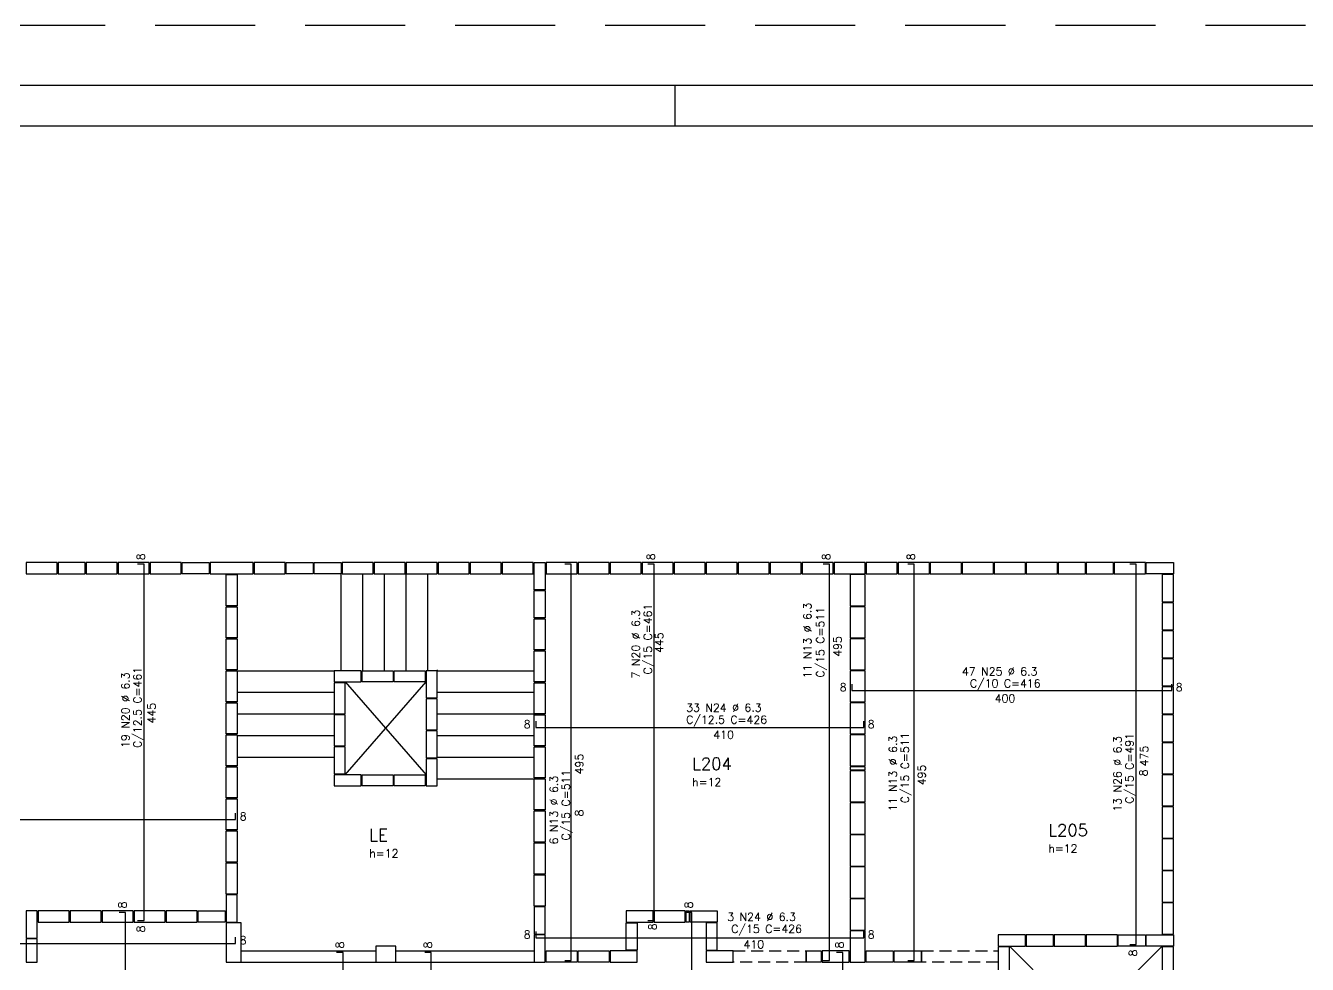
# Model space of a CAD drawing. Extents: x -1 to 121, y -1 to 86.
# Drawn here: x 47.31 to 79.35, y 62.34 to 85.8 of the extents above; entities that cross this region are included whole.
import ezdxf

# ---------------------------------------------------------------- set-up
doc = ezdxf.new("R2010")
doc.units = 0
doc.header["$MEASUREMENT"] = 0
doc.linetypes.add('ESTILO_TQS_0001', pattern=[0.45, 0.3, -0.15])
doc.linetypes.add('HIDDEN', pattern=[0.375, 0.25, -0.125])
doc.layers.get('0').update_dxf_attribs({"linetype": 'CONTINUOUS'})
doc.layers.get('Defpoints').update_dxf_attribs({"linetype": 'CONTINUOUS'})
for name, color, linetype in [('ARQ_FOLHA', 7, 'CONTINUOUS'), ('PENA_01', 1, 'CONTINUOUS'), ('PENA_02', 2, 'CONTINUOUS'), ('PENA_03', 3, 'CONTINUOUS'), ('PENA_05', 5, 'CONTINUOUS')]:
    doc.layers.add(name, color=color, linetype=linetype)
doc.styles.get("Standard").update_dxf_attribs({"font": 'ROMANS.SHX'})

# ---------------------------------------------------------------- blocks, each defined once
blk = doc.blocks.new('FOLHA A0 - 1189 X 841')
at = {"layer": 'ARQ_FOLHA', "color": 1}
blk.add_line((-555, 831), (-555, 841), dxfattribs=at)
for points in [[(-1189, 0), (0, 0), (0, 841), (-1189, 841)], [(-10, 10), (-1164, 10), (-1164, 831), (-10, 831)]]:
    blk.add_lwpolyline(points, close=True, dxfattribs=at)
at = {"layer": 'Defpoints', "color": 8, "linetype": 'HIDDEN', "ltscale": 100}
blk.add_lwpolyline([(-1204, -15), (15, -15), (15, 856), (-1204, 856)], close=True, dxfattribs=at)
blk = doc.blocks.new('*U29')
blk.add_blockref('FOLHA A0 - 1189 X 841', (0, 0))

msp = doc.modelspace()

# ---------------------------------------------------------------- linework, layer by layer
at = {"layer": 'PENA_01', "linetype": 'Continuous'}
for p, q in [((48.104, 72.381), (47.324, 72.381)), ((47.324, 72.381), (47.324, 72.101)), ((47.324, 72.101), (48.104, 72.101)), ((48.104, 72.101), (48.104, 72.381)), ((48.804, 72.381), (48.124, 72.381)), ((48.124, 72.381), (48.124, 72.101)), ((48.124, 72.101), (48.804, 72.101)), ((48.804, 72.101), (48.804, 72.381)), ((49.604, 72.381), (48.824, 72.381)), ((48.824, 72.381), (48.824, 72.101)), ((48.824, 72.101), (49.604, 72.101)), ((49.604, 72.101), (49.604, 72.381)), ((50.404, 72.381), (49.624, 72.381)), ((49.624, 72.381), (49.624, 72.101)), ((49.624, 72.101), (50.404, 72.101)), ((50.404, 72.101), (50.404, 72.381)), ((51.204, 72.381), (50.424, 72.381)), ((50.424, 72.381), (50.424, 72.101)), ((50.424, 72.101), (51.204, 72.101)), ((51.204, 72.101), (51.204, 72.381)), ((51.224, 72.101), (51.224, 72.381)), ((51.224, 72.381), (51.904, 72.381)), ((51.904, 72.101), (51.224, 72.101)), ((51.904, 72.381), (51.904, 72.101)), ((53.004, 72.381), (51.924, 72.381)), ((51.924, 72.381), (51.924, 72.101)), ((51.924, 72.101), (53.004, 72.101)), ((53.004, 72.101), (53.004, 72.381)), ((53.804, 72.381), (53.024, 72.381)), ((53.024, 72.381), (53.024, 72.101)), ((53.024, 72.101), (53.804, 72.101)), ((53.804, 72.101), (53.804, 72.381)), ((53.824, 72.101), (53.824, 72.381)), ((53.824, 72.381), (54.504, 72.381)), ((54.504, 72.101), (53.824, 72.101)), ((54.504, 72.381), (54.504, 72.101)), ((54.524, 72.101), (54.524, 72.381)), ((54.524, 72.381), (55.204, 72.381)), ((55.204, 72.101), (54.524, 72.101)), ((55.204, 72.381), (55.204, 72.101)), ((55.204, 69.681), (55.204, 72.101)), ((56.004, 72.381), (55.224, 72.381)), ((55.224, 72.381), (55.224, 72.101)), ((55.224, 72.101), (56.004, 72.101)), ((55.744, 69.681), (55.744, 72.101)), ((56.004, 72.101), (56.004, 72.381)), ((56.804, 72.381), (56.024, 72.381)), ((56.024, 72.381), (56.024, 72.101)), ((56.024, 72.101), (56.804, 72.101)), ((56.284, 69.681), (56.284, 72.101)), ((56.804, 72.101), (56.804, 72.381)), ((57.604, 72.381), (56.824, 72.381)), ((56.824, 72.381), (56.824, 72.101)), ((56.824, 69.681), (56.824, 72.101)), ((56.824, 72.101), (57.604, 72.101)), ((57.364, 69.681), (57.364, 72.101)), ((57.604, 72.101), (57.604, 72.381)), ((58.404, 72.381), (57.624, 72.381)), ((57.624, 72.381), (57.624, 72.101)), ((57.624, 72.101), (58.404, 72.101)), ((58.404, 72.101), (58.404, 72.381)), ((59.204, 72.381), (58.424, 72.381)), ((58.424, 72.381), (58.424, 72.101)), ((58.424, 72.101), (59.204, 72.101)), ((59.204, 72.101), (59.204, 72.381)), ((60.004, 72.381), (59.224, 72.381)), ((59.224, 72.381), (59.224, 72.101)), ((59.224, 72.101), (60.004, 72.101)), ((60.004, 72.101), (60.004, 72.381)), ((60.024, 71.701), (60.024, 72.381)), ((60.024, 72.381), (60.304, 72.381)), ((60.304, 72.381), (60.304, 71.701)), ((61.104, 72.381), (60.324, 72.381)), ((60.324, 72.381), (60.324, 72.101)), ((60.324, 72.101), (61.104, 72.101)), ((61.104, 72.101), (61.104, 72.381)), ((61.904, 72.381), (61.124, 72.381)), ((61.124, 72.381), (61.124, 72.101)), ((61.124, 72.101), (61.904, 72.101)), ((61.904, 72.101), (61.904, 72.381)), ((62.704, 72.381), (61.924, 72.381)), ((61.924, 72.381), (61.924, 72.101)), ((61.924, 72.101), (62.704, 72.101)), ((62.704, 72.101), (62.704, 72.381)), ((63.504, 72.381), (62.724, 72.381)), ((62.724, 72.381), (62.724, 72.101)), ((62.724, 72.101), (63.504, 72.101)), ((63.504, 72.101), (63.504, 72.381)), ((64.304, 72.381), (63.524, 72.381)), ((63.524, 72.381), (63.524, 72.101)), ((63.524, 72.101), (64.304, 72.101)), ((64.304, 72.101), (64.304, 72.381)), ((65.104, 72.381), (64.324, 72.381)), ((64.324, 72.381), (64.324, 72.101)), ((64.324, 72.101), (65.104, 72.101)), ((65.104, 72.101), (65.104, 72.381)), ((65.904, 72.381), (65.124, 72.381)), ((65.124, 72.381), (65.124, 72.101)), ((65.124, 72.101), (65.904, 72.101)), ((65.904, 72.101), (65.904, 72.381)), ((66.704, 72.381), (65.924, 72.381)), ((65.924, 72.381), (65.924, 72.101)), ((65.924, 72.101), (66.704, 72.101)), ((66.704, 72.101), (66.704, 72.381)), ((67.504, 72.381), (66.724, 72.381)), ((66.724, 72.381), (66.724, 72.101)), ((66.724, 72.101), (67.504, 72.101)), ((67.504, 72.101), (67.504, 72.381)), ((68.304, 72.381), (67.524, 72.381)), ((67.524, 72.381), (67.524, 72.101)), ((67.524, 72.101), (68.304, 72.101)), ((68.304, 72.101), (68.304, 72.381)), ((69.104, 72.381), (68.324, 72.381)), ((68.324, 72.381), (68.324, 72.101)), ((68.324, 72.101), (69.104, 72.101)), ((69.104, 72.101), (69.104, 72.381)), ((69.904, 72.381), (69.124, 72.381)), ((69.124, 72.381), (69.124, 72.101)), ((69.124, 72.101), (69.904, 72.101)), ((69.904, 72.101), (69.904, 72.381)), ((70.704, 72.381), (69.924, 72.381)), ((69.924, 72.381), (69.924, 72.101)), ((69.924, 72.101), (70.704, 72.101)), ((70.704, 72.101), (70.704, 72.381)), ((71.504, 72.381), (70.724, 72.381)), ((70.724, 72.381), (70.724, 72.101)), ((70.724, 72.101), (71.504, 72.101)), ((71.504, 72.101), (71.504, 72.381)), ((72.304, 72.381), (71.524, 72.381)), ((71.524, 72.381), (71.524, 72.101)), ((71.524, 72.101), (72.304, 72.101)), ((72.304, 72.101), (72.304, 72.381)), ((73.104, 72.381), (72.324, 72.381)), ((72.324, 72.381), (72.324, 72.101)), ((72.324, 72.101), (73.104, 72.101)), ((73.104, 72.101), (73.104, 72.381)), ((73.804, 72.381), (73.124, 72.381)), ((73.124, 72.381), (73.124, 72.101)), ((73.124, 72.101), (73.804, 72.101)), ((73.804, 72.101), (73.804, 72.381)), ((74.504, 72.381), (73.824, 72.381)), ((73.824, 72.381), (73.824, 72.101)), ((73.824, 72.101), (74.504, 72.101)), ((74.504, 72.101), (74.504, 72.381)), ((75.304, 72.381), (74.524, 72.381)), ((74.524, 72.381), (74.524, 72.101)), ((74.524, 72.101), (75.304, 72.101)), ((75.304, 72.101), (75.304, 72.381)), ((75.324, 72.101), (75.324, 72.381)), ((75.324, 72.381), (76.004, 72.381)), ((76.004, 72.101), (75.324, 72.101)), ((76.004, 72.381), (76.004, 72.101)), ((52.324, 71.301), (52.324, 72.081)), ((52.324, 72.081), (52.604, 72.081)), ((52.604, 72.081), (52.604, 71.301)), ((67.924, 72.081), (67.924, 71.301)), ((68.304, 72.081), (67.924, 72.081)), ((68.304, 71.301), (68.304, 72.081)), ((76.004, 72.081), (75.724, 72.081)), ((75.724, 72.081), (75.724, 71.401)), ((76.004, 71.401), (76.004, 72.081)), ((60.304, 71.701), (60.024, 71.701)), ((60.024, 71.001), (60.024, 71.681)), ((60.024, 71.681), (60.304, 71.681)), ((60.304, 71.681), (60.304, 71.001)), ((52.604, 71.301), (52.324, 71.301)), ((52.324, 70.501), (52.324, 71.281)), ((52.324, 71.281), (52.604, 71.281)), ((52.604, 71.281), (52.604, 70.501)), ((67.924, 71.301), (68.304, 71.301)), ((67.924, 71.281), (67.924, 70.501)), ((68.304, 71.281), (67.924, 71.281)), ((68.304, 70.501), (68.304, 71.281)), ((75.724, 71.401), (76.004, 71.401)), ((76.004, 71.381), (75.724, 71.381)), ((75.724, 71.381), (75.724, 70.701)), ((76.004, 70.701), (76.004, 71.381)), ((60.304, 71.001), (60.024, 71.001)), ((60.024, 70.201), (60.024, 70.981)), ((60.024, 70.981), (60.304, 70.981)), ((60.304, 70.981), (60.304, 70.201)), ((52.604, 70.501), (52.324, 70.501)), ((67.924, 70.501), (68.304, 70.501)), ((75.724, 70.701), (76.004, 70.701)), ((76.004, 70.681), (75.724, 70.681)), ((75.724, 70.681), (75.724, 70.001)), ((76.004, 70.001), (76.004, 70.681)), ((52.324, 69.701), (52.324, 70.481)), ((52.324, 70.481), (52.604, 70.481)), ((52.604, 70.481), (52.604, 69.701)), ((60.304, 70.201), (60.024, 70.201)), ((60.024, 69.401), (60.024, 70.181)), ((60.024, 70.181), (60.304, 70.181)), ((60.304, 70.181), (60.304, 69.401)), ((67.924, 70.481), (67.924, 69.701)), ((68.304, 70.481), (67.924, 70.481)), ((68.304, 69.701), (68.304, 70.481)), ((75.724, 70.001), (76.004, 70.001)), ((76.004, 69.981), (75.724, 69.981)), ((75.724, 69.981), (75.724, 69.301)), ((76.004, 69.301), (76.004, 69.981)), ((52.604, 69.701), (52.324, 69.701)), ((52.324, 68.901), (52.324, 69.681)), ((52.324, 69.681), (52.604, 69.681)), ((52.604, 69.681), (55.024, 69.681)), ((52.604, 69.681), (52.604, 68.901)), ((55.704, 69.681), (55.024, 69.681)), ((55.024, 69.681), (55.024, 69.401)), ((55.704, 69.401), (55.704, 69.681)), ((55.724, 69.681), (56.504, 69.681)), ((55.724, 69.401), (55.724, 69.681)), ((56.504, 69.681), (56.504, 69.401)), ((56.524, 69.681), (57.304, 69.681)), ((56.524, 69.401), (56.524, 69.681)), ((57.304, 69.681), (57.304, 69.401)), ((57.324, 69.681), (57.324, 69.001)), ((57.604, 69.681), (57.324, 69.681)), ((57.604, 69.681), (60.024, 69.681)), ((57.604, 69.001), (57.604, 69.681)), ((67.924, 69.701), (68.304, 69.701)), ((67.924, 69.681), (67.924, 68.901)), ((68.304, 69.681), (67.924, 69.681)), ((68.304, 68.901), (68.304, 69.681)), ((55.024, 69.401), (55.704, 69.401)), ((55.304, 69.382), (55.024, 69.382)), ((55.024, 69.382), (55.024, 68.602)), ((55.304, 68.602), (55.304, 69.382)), ((56.504, 69.401), (55.724, 69.401)), ((57.304, 69.401), (56.524, 69.401)), ((60.304, 69.401), (60.024, 69.401)), ((60.024, 68.601), (60.024, 69.381)), ((60.024, 69.381), (60.304, 69.381)), ((60.304, 69.381), (60.304, 68.601)), ((75.724, 69.301), (76.004, 69.301)), ((76.004, 69.281), (75.724, 69.281)), ((75.724, 69.281), (75.724, 68.601)), ((76.004, 68.601), (76.004, 69.281)), ((52.604, 68.901), (52.324, 68.901)), ((52.604, 69.141), (55.024, 69.141)), ((57.324, 69.001), (57.604, 69.001)), ((57.604, 68.982), (57.324, 68.982)), ((57.324, 68.982), (57.324, 68.202)), ((57.604, 69.141), (60.024, 69.141)), ((57.604, 68.202), (57.604, 68.982)), ((67.924, 68.901), (68.304, 68.901)), ((52.324, 68.101), (52.324, 68.881)), ((52.324, 68.881), (52.604, 68.881)), ((52.604, 68.881), (52.604, 68.101)), ((52.604, 68.601), (55.024, 68.601)), ((55.024, 68.602), (55.304, 68.602)), ((55.304, 68.582), (55.024, 68.582)), ((55.024, 68.582), (55.024, 67.802)), ((55.304, 67.802), (55.304, 68.582)), ((57.604, 68.601), (60.024, 68.601)), ((60.304, 68.601), (60.024, 68.601)), ((60.024, 67.801), (60.024, 68.581)), ((60.024, 68.581), (60.304, 68.581)), ((60.304, 68.581), (60.304, 67.801)), ((67.924, 68.881), (67.924, 68.101)), ((68.304, 68.881), (67.924, 68.881)), ((68.304, 68.101), (68.304, 68.881)), ((75.724, 68.601), (76.004, 68.601)), ((76.004, 68.581), (75.724, 68.581)), ((75.724, 68.581), (75.724, 67.901)), ((76.004, 67.901), (76.004, 68.581)), ((52.604, 68.101), (52.324, 68.101)), ((52.324, 67.301), (52.324, 68.081)), ((52.324, 68.081), (52.604, 68.081)), ((52.604, 68.081), (52.604, 67.301)), ((52.604, 68.061), (55.024, 68.061)), ((57.324, 68.202), (57.604, 68.202)), ((57.604, 68.182), (57.324, 68.182)), ((57.324, 68.182), (57.324, 67.502)), ((57.604, 67.502), (57.604, 68.182)), ((57.604, 68.061), (60.024, 68.061)), ((67.924, 68.101), (68.304, 68.101)), ((67.924, 68.081), (67.924, 67.301)), ((68.304, 68.081), (67.924, 68.081)), ((68.304, 67.301), (68.304, 68.081)), ((55.024, 67.802), (55.304, 67.802)), ((55.024, 67.782), (55.024, 67.102)), ((55.304, 67.782), (55.024, 67.782)), ((55.304, 67.102), (55.304, 67.782)), ((60.304, 67.801), (60.024, 67.801)), ((60.024, 67.001), (60.024, 67.781)), ((60.024, 67.781), (60.304, 67.781)), ((60.304, 67.781), (60.304, 67.001)), ((75.724, 67.901), (76.004, 67.901)), ((75.724, 67.881), (75.724, 67.101)), ((76.004, 67.881), (75.724, 67.881)), ((76.004, 67.101), (76.004, 67.881)), ((52.604, 67.301), (52.324, 67.301)), ((52.604, 67.521), (55.024, 67.521)), ((57.324, 67.502), (57.604, 67.502)), ((57.604, 67.482), (57.324, 67.482)), ((57.324, 67.482), (57.324, 66.802)), ((57.604, 67.521), (60.024, 67.521)), ((57.604, 66.802), (57.604, 67.482)), ((67.924, 67.301), (68.304, 67.301)), ((52.324, 66.501), (52.324, 67.281)), ((52.324, 67.281), (52.604, 67.281)), ((52.604, 67.281), (52.604, 66.501)), ((55.024, 67.102), (55.304, 67.102)), ((55.704, 67.082), (55.024, 67.082)), ((55.024, 67.082), (55.024, 66.802)), ((55.704, 66.802), (55.704, 67.082)), ((55.724, 67.082), (56.504, 67.082)), ((55.724, 66.802), (55.724, 67.082)), ((56.504, 67.082), (56.504, 66.802)), ((56.524, 67.082), (57.304, 67.082)), ((56.524, 66.802), (56.524, 67.082)), ((57.304, 67.082), (57.304, 66.802)), ((57.604, 66.981), (60.024, 66.981)), ((60.304, 67.001), (60.024, 67.001)), ((60.024, 66.201), (60.024, 66.981)), ((60.024, 66.981), (60.304, 66.981)), ((60.304, 66.981), (60.304, 66.201)), ((68.304, 67.281), (67.924, 67.281)), ((67.924, 67.281), (67.924, 67.201)), ((67.924, 67.201), (68.304, 67.201)), ((67.924, 67.181), (67.924, 66.401)), ((68.304, 67.181), (67.924, 67.181)), ((68.304, 67.201), (68.304, 67.281)), ((68.304, 66.401), (68.304, 67.181)), ((75.724, 67.101), (76.004, 67.101)), ((75.724, 67.081), (75.724, 66.301)), ((76.004, 67.081), (75.724, 67.081)), ((76.004, 66.301), (76.004, 67.081)), ((55.024, 66.802), (55.704, 66.802)), ((56.504, 66.802), (55.724, 66.802)), ((57.304, 66.802), (56.524, 66.802)), ((57.324, 66.802), (57.604, 66.802)), ((52.604, 66.501), (52.324, 66.501)), ((52.324, 65.701), (52.324, 66.481)), ((52.324, 66.481), (52.604, 66.481)), ((52.604, 66.481), (52.604, 65.701)), ((67.924, 66.401), (68.304, 66.401)), ((67.924, 66.381), (67.924, 65.601)), ((68.304, 66.381), (67.924, 66.381)), ((68.304, 65.601), (68.304, 66.381)), ((60.304, 66.201), (60.024, 66.201)), ((60.024, 65.401), (60.024, 66.181)), ((60.024, 66.181), (60.304, 66.181)), ((60.304, 66.181), (60.304, 65.401)), ((75.724, 66.301), (76.004, 66.301)), ((75.724, 66.281), (75.724, 65.501)), ((76.004, 66.281), (75.724, 66.281)), ((76.004, 65.501), (76.004, 66.281)), ((52.604, 65.701), (52.324, 65.701)), ((52.324, 64.901), (52.324, 65.681)), ((52.324, 65.681), (52.604, 65.681)), ((52.604, 65.681), (52.604, 64.901)), ((60.304, 65.401), (60.024, 65.401)), ((60.024, 64.601), (60.024, 65.381)), ((60.024, 65.381), (60.304, 65.381)), ((60.304, 65.381), (60.304, 64.601)), ((67.924, 65.601), (68.304, 65.601)), ((67.924, 65.581), (67.924, 64.801)), ((68.304, 65.581), (67.924, 65.581)), ((68.304, 64.801), (68.304, 65.581)), ((75.724, 65.501), (76.004, 65.501)), ((75.724, 65.481), (75.724, 64.701)), ((76.004, 65.481), (75.724, 65.481)), ((76.004, 64.701), (76.004, 65.481)), ((52.604, 64.901), (52.324, 64.901)), ((52.324, 64.101), (52.324, 64.881)), ((52.324, 64.881), (52.604, 64.881)), ((52.604, 64.881), (52.604, 64.101)), ((67.924, 64.801), (68.304, 64.801)), ((67.924, 64.781), (67.924, 64.001)), ((68.304, 64.781), (67.924, 64.781)), ((68.304, 64.001), (68.304, 64.781)), ((60.304, 64.601), (60.024, 64.601)), ((60.024, 63.801), (60.024, 64.581)), ((60.024, 64.581), (60.304, 64.581)), ((60.304, 64.581), (60.304, 63.801)), ((75.724, 64.701), (76.004, 64.701)), ((75.724, 64.681), (75.724, 63.901)), ((76.004, 64.681), (75.724, 64.681)), ((76.004, 63.901), (76.004, 64.681)), ((52.604, 64.101), (52.324, 64.101)), ((52.324, 64.081), (52.324, 63.401)), ((52.604, 64.081), (52.324, 64.081)), ((52.604, 63.401), (52.604, 64.081)), ((60.304, 63.801), (60.024, 63.801)), ((60.304, 63.781), (60.024, 63.781)), ((60.024, 63.781), (60.024, 63.101)), ((60.304, 63.101), (60.304, 63.781)), ((67.924, 64.001), (68.304, 64.001)), ((67.924, 63.981), (67.924, 63.201)), ((68.304, 63.981), (67.924, 63.981)), ((68.304, 63.201), (68.304, 63.981)), ((75.724, 63.901), (76.004, 63.901)), ((75.724, 63.881), (75.724, 63.101)), ((76.004, 63.881), (75.724, 63.881)), ((76.004, 63.101), (76.004, 63.881)), ((47.324, 63.681), (47.324, 63.001)), ((47.604, 63.681), (47.324, 63.681)), ((47.604, 63.001), (47.604, 63.681)), ((48.404, 63.681), (47.624, 63.681)), ((47.624, 63.681), (47.624, 63.401)), ((48.404, 63.401), (48.404, 63.681)), ((49.204, 63.681), (48.424, 63.681)), ((48.424, 63.681), (48.424, 63.401)), ((49.204, 63.401), (49.204, 63.681)), ((50.004, 63.681), (49.224, 63.681)), ((49.224, 63.681), (49.224, 63.401)), ((50.004, 63.401), (50.004, 63.681)), ((50.804, 63.681), (50.024, 63.681)), ((50.024, 63.681), (50.024, 63.401)), ((50.804, 63.401), (50.804, 63.681)), ((51.604, 63.681), (50.824, 63.681)), ((50.824, 63.681), (50.824, 63.401)), ((51.604, 63.401), (51.604, 63.681)), ((51.624, 63.681), (52.304, 63.681)), ((51.624, 63.401), (51.624, 63.681)), ((52.304, 63.681), (52.304, 63.401)), ((63.004, 63.681), (62.324, 63.681)), ((62.324, 63.681), (62.324, 63.401)), ((63.004, 63.401), (63.004, 63.681)), ((63.804, 63.681), (63.024, 63.681)), ((63.024, 63.681), (63.024, 63.401)), ((63.804, 63.401), (63.804, 63.681)), ((63.824, 63.681), (63.904, 63.681)), ((63.824, 63.401), (63.824, 63.681)), ((63.904, 63.681), (63.904, 63.401)), ((63.924, 63.401), (63.924, 63.681)), ((63.924, 63.681), (64.604, 63.681)), ((64.604, 63.681), (64.604, 63.401)), ((47.624, 63.401), (48.404, 63.401)), ((48.424, 63.401), (49.204, 63.401)), ((49.224, 63.401), (50.004, 63.401)), ((50.024, 63.401), (50.804, 63.401)), ((50.824, 63.401), (51.604, 63.401)), ((52.304, 63.401), (51.624, 63.401)), ((52.324, 63.401), (52.604, 63.401)), ((62.324, 63.401), (63.004, 63.401)), ((62.324, 62.701), (62.324, 63.381)), ((62.324, 63.381), (62.604, 63.381)), ((62.604, 63.381), (62.604, 62.701)), ((63.024, 63.401), (63.804, 63.401)), ((63.904, 63.401), (63.824, 63.401)), ((64.604, 63.401), (63.924, 63.401)), ((64.604, 63.381), (64.324, 63.381)), ((64.324, 63.381), (64.324, 62.701)), ((64.604, 62.701), (64.604, 63.381)), ((67.924, 63.201), (68.304, 63.201)), ((67.924, 63.181), (67.924, 62.401)), ((68.304, 63.181), (67.924, 63.181)), ((68.304, 62.401), (68.304, 63.181)), ((47.324, 63.001), (47.604, 63.001)), ((47.324, 62.981), (47.324, 62.401)), ((47.604, 62.981), (47.324, 62.981)), ((47.604, 62.401), (47.604, 62.981)), ((60.024, 63.101), (60.304, 63.101)), ((72.304, 63.081), (71.624, 63.081)), ((71.624, 63.081), (71.624, 62.801)), ((71.624, 62.801), (72.304, 62.801)), ((72.304, 62.801), (72.304, 63.081)), ((73.004, 63.081), (72.324, 63.081)), ((72.324, 63.081), (72.324, 62.801)), ((72.324, 62.801), (73.004, 62.801)), ((73.004, 62.801), (73.004, 63.081)), ((73.804, 63.081), (73.024, 63.081)), ((73.024, 63.081), (73.024, 62.801)), ((73.024, 62.801), (73.804, 62.801)), ((73.804, 62.801), (73.804, 63.081)), ((74.604, 63.081), (73.824, 63.081)), ((73.824, 63.081), (73.824, 62.801)), ((73.824, 62.801), (74.604, 62.801)), ((74.604, 62.801), (74.604, 63.081)), ((74.624, 62.801), (74.624, 63.081)), ((74.624, 63.081), (75.304, 63.081)), ((75.304, 62.801), (74.624, 62.801)), ((75.304, 63.081), (75.304, 62.801)), ((75.324, 62.801), (75.324, 63.081)), ((75.324, 63.081), (76.004, 63.081)), ((76.004, 62.801), (75.324, 62.801)), ((75.724, 63.101), (76.004, 63.101)), ((76.004, 63.081), (76.004, 62.801)), ((60.324, 62.681), (61.104, 62.681)), ((60.324, 62.401), (60.324, 62.681)), ((61.104, 62.681), (61.104, 62.401)), ((61.124, 62.681), (61.904, 62.681)), ((61.124, 62.401), (61.124, 62.681)), ((61.904, 62.681), (61.904, 62.401)), ((62.604, 62.681), (61.924, 62.681)), ((61.924, 62.681), (61.924, 62.401)), ((62.604, 62.701), (62.324, 62.701)), ((62.604, 62.401), (62.604, 62.681)), ((64.324, 62.701), (64.604, 62.701)), ((65.004, 62.681), (64.324, 62.681)), ((64.324, 62.681), (64.324, 62.401)), ((65.004, 62.401), (65.004, 62.681)), ((66.824, 62.681), (67.204, 62.681)), ((66.824, 62.401), (66.824, 62.681)), ((67.204, 62.681), (67.204, 62.401)), ((67.904, 62.681), (67.224, 62.681)), ((67.224, 62.681), (67.224, 62.401)), ((67.904, 62.401), (67.904, 62.681)), ((68.324, 62.401), (68.324, 62.681)), ((68.324, 62.681), (69.004, 62.681)), ((69.004, 62.681), (69.004, 62.401)), ((69.024, 62.401), (69.024, 62.681)), ((69.024, 62.681), (69.704, 62.681)), ((69.704, 62.681), (69.704, 62.401)), ((71.904, 62.781), (71.624, 62.781)), ((71.624, 62.781), (71.624, 62.101)), ((71.904, 62.101), (71.904, 62.781)), ((76.004, 62.781), (75.724, 62.781)), ((75.724, 62.781), (75.724, 62.101)), ((76.004, 62.101), (76.004, 62.781)), ((47.324, 62.401), (47.604, 62.401)), ((61.104, 62.401), (60.324, 62.401)), ((61.904, 62.401), (61.124, 62.401)), ((61.924, 62.401), (62.604, 62.401)), ((64.324, 62.401), (65.004, 62.401)), ((67.204, 62.401), (66.824, 62.401)), ((67.224, 62.401), (67.904, 62.401)), ((67.924, 62.401), (68.304, 62.401)), ((69.004, 62.401), (68.324, 62.401)), ((69.704, 62.401), (69.024, 62.401))]:
    msp.add_line(p, q, dxfattribs=at)
at = {"layer": 'PENA_01', "linetype": 'ESTILO_TQS_0001'}
for points in [[(65.004, 62.681), (66.824, 62.681), (66.824, 62.401), (65.004, 62.401), (65.004, 62.681)], [(69.704, 62.681), (71.624, 62.681), (71.624, 62.401), (69.704, 62.401), (69.704, 62.681)]]:
    msp.add_lwpolyline(points, dxfattribs=at)
at = {"layer": 'PENA_02', "linetype": 'Continuous'}
for p, q in [((57.604, 69.701), (57.604, 69.681)), ((52.704, 63.381), (52.324, 63.381)), ((52.324, 63.381), (52.324, 62.401)), ((52.704, 62.401), (52.704, 63.381)), ((56.564, 62.801), (56.064, 62.801)), ((56.064, 62.801), (56.064, 62.401)), ((56.564, 62.401), (56.564, 62.801)), ((60.304, 63.081), (60.024, 63.081)), ((60.024, 63.081), (60.024, 62.401)), ((60.304, 62.401), (60.304, 63.081)), ((52.324, 62.401), (52.704, 62.401)), ((56.064, 62.401), (56.564, 62.401)), ((60.024, 62.401), (60.304, 62.401))]:
    msp.add_line(p, q, dxfattribs=at)
at = {"layer": 'PENA_03', "linetype": 'Continuous'}
for p, q in [((55.304, 69.401), (57.324, 67.082)), ((55.304, 67.082), (57.324, 69.401)), ((71.904, 58.981), (75.724, 62.801)), ((71.904, 62.801), (75.724, 58.981)), ((52.704, 62.681), (56.064, 62.681)), ((56.564, 62.681), (60.024, 62.681)), ((52.704, 62.401), (56.064, 62.401)), ((56.564, 62.401), (60.024, 62.401))]:
    msp.add_line(p, q, dxfattribs=at)
at = {"layer": 'PENA_05', "linetype": 'Continuous'}
for p, q in [((50.274, 72.341), (50.114, 72.341)), ((50.274, 63.441), (50.274, 72.341)), ((60.954, 72.341), (60.794, 72.341)), ((60.954, 62.441), (60.954, 72.341)), ((63.024, 72.341), (62.864, 72.341)), ((63.024, 63.441), (63.024, 72.341)), ((67.406, 72.341), (67.246, 72.341)), ((67.406, 62.441), (67.406, 72.341)), ((69.525, 72.341), (69.365, 72.341)), ((69.525, 62.441), (69.525, 72.341)), ((75.074, 72.341), (74.914, 72.341)), ((75.074, 62.841), (75.074, 72.341)), ((67.964, 69.347), (67.964, 69.187)), ((75.964, 69.187), (75.964, 69.347)), ((67.964, 69.187), (75.964, 69.187)), ((60.064, 68.424), (60.064, 68.264)), ((60.064, 68.264), (68.264, 68.264)), ((68.264, 68.264), (68.264, 68.424)), ((52.564, 65.962), (52.564, 66.122)), ((40.164, 65.962), (52.564, 65.962)), ((49.814, 63.641), (49.654, 63.641)), ((49.814, 58.141), (49.814, 63.641)), ((50.114, 63.441), (50.274, 63.441)), ((62.864, 63.441), (63.024, 63.441)), ((63.969, 63.641), (63.809, 63.641)), ((63.969, 58.141), (63.969, 63.641)), ((60.064, 63.167), (60.064, 63.007)), ((68.264, 63.007), (68.264, 63.167)), ((40.164, 62.866), (52.564, 62.866)), ((52.564, 62.866), (52.564, 63.026)), ((60.064, 63.007), (68.264, 63.007)), ((74.914, 62.841), (75.074, 62.841)), ((55.249, 62.641), (55.089, 62.641)), ((55.249, 50.941), (55.249, 62.641)), ((57.45, 62.641), (57.29, 62.641)), ((57.45, 59.141), (57.45, 62.641)), ((67.74, 62.641), (67.58, 62.641)), ((67.74, 59.141), (67.74, 62.641)), ((60.794, 62.441), (60.954, 62.441)), ((67.246, 62.441), (67.406, 62.441)), ((69.365, 62.441), (69.525, 62.441))]:
    msp.add_line(p, q, dxfattribs=at)

# ---------------------------------------------------------------- block references
at = {"xscale": 0.09999999999999938, "yscale": 0.09999999999999938, "zscale": 0.09999999999999938}
msp.add_blockref('*U29', (119.054, 0.199), dxfattribs=at)

# ---------------------------------------------------------------- texts
at = {"layer": 'PENA_03', "linetype": 'Continuous'}
for s, p in [('8', (50.294, 72.441)), ('8', (63.044, 72.441)), ('8', (67.426, 72.441)), ('8', (69.545, 72.441)), ('7 N20 %%c 6.3', (62.666, 69.488)), ('C/15 C=461', (62.966, 69.588)), ('11 N13 %%c 6.3', (66.955, 69.492)), ('C/15 C=511', (67.279, 69.507)), ('445', (63.254, 70.123)), ('495', (67.709, 70.029)), ('19 N20 %%c 6.3', (49.909, 67.752)), ('C/12.5 C=461', (50.209, 67.752)), ('445', (50.563, 68.362)), ('11 N13 %%c 6.3', (69.095, 66.17)), ('C/15 C=511', (69.395, 66.37)), ('13 N26 %%c 6.3', (74.705, 66.158)), ('C/15 C=491', (75.005, 66.358)), ('475', (75.374, 67.291)), ('495', (61.254, 67.091)), ('495', (69.813, 66.817)), ('6 N13 %%c 6.3', (60.617, 65.34)), ('C/15 C=511', (60.917, 65.44)), ('8', (75.358, 67.041)), ('8', (61.253, 66.039)), ('8', (49.834, 63.741)), ('8', (63.989, 63.741)), ('8', (50.294, 63.141)), ('8', (63.086, 63.195)), ('8', (55.269, 62.741)), ('8', (57.47, 62.741)), ('8', (67.76, 62.741)), ('8', (75.094, 62.541))]:
    msp.add_text(s, height=0.2, rotation=90, dxfattribs=at).set_placement(p)
for s, height, p in [('47 N25 %%c 6.3', 0.2, (70.719, 69.564)), ('8', 0.2, (67.664, 69.167)), ('C/10 C=416', 0.2, (70.919, 69.264)), ('8', 0.2, (76.064, 69.167)), ('400', 0.2, (71.539, 68.889)), ('33 N24 %%c 6.3', 0.2, (63.826, 68.657)), ('C/12.5 C=426', 0.2, (63.826, 68.357)), ('8', 0.2, (59.764, 68.244)), ('8', 0.2, (68.364, 68.244)), ('410', 0.2, (64.503, 67.98)), ('L204', 0.3, (63.976, 67.206)), ('h=12', 0.2, (63.976, 66.798)), ('8', 0.2, (52.664, 65.942)), ('LE', 0.3, (55.904, 65.426)), ('L205', 0.3, (72.878, 65.547)), ('h=12', 0.2, (55.904, 65.018)), ('h=12', 0.2, (72.878, 65.139)), ('3 N24 %%c 6.3', 0.2, (64.853, 63.43)), ('8', 0.2, (59.764, 62.987)), ('C/15 C=426', 0.2, (64.953, 63.13)), ('8', 0.2, (68.364, 62.987)), ('8', 0.2, (52.664, 62.846)), ('410', 0.2, (65.259, 62.744))]:
    msp.add_text(s, height=height, dxfattribs=at).set_placement(p)

doc.saveas('drawing.dxf')
